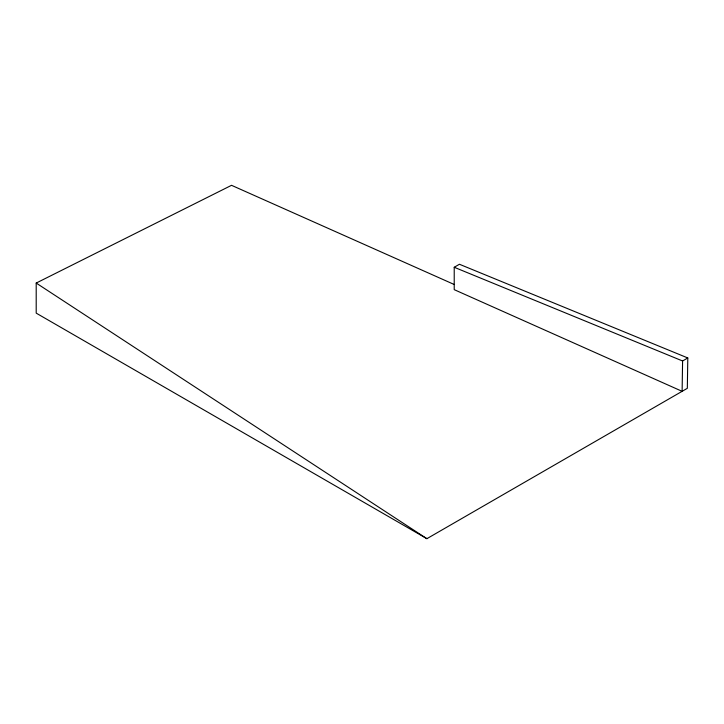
<?xml version="1.0" encoding="UTF-8"?>
<svg xmlns="http://www.w3.org/2000/svg" width="724" height="724" viewBox="0 0 724 724"><rect width="100%" height="100%" fill="white"/><g stroke="black" fill="none" stroke-linecap="round" stroke-linejoin="round"><path stroke-width="1.09" d="M687.8 357.964L682.587 360.977L682.117 391.322L454.219 289.654L454.219 267.265L459.432 264.26L687.8 357.964L687.329 388.317L426.879 538.683L36.2 313.13L36.2 283.057L231.535 185.317L454.274 284.523M454.219 267.265L682.587 360.977M36.2 283.057L426.879 538.683"/></g></svg>
